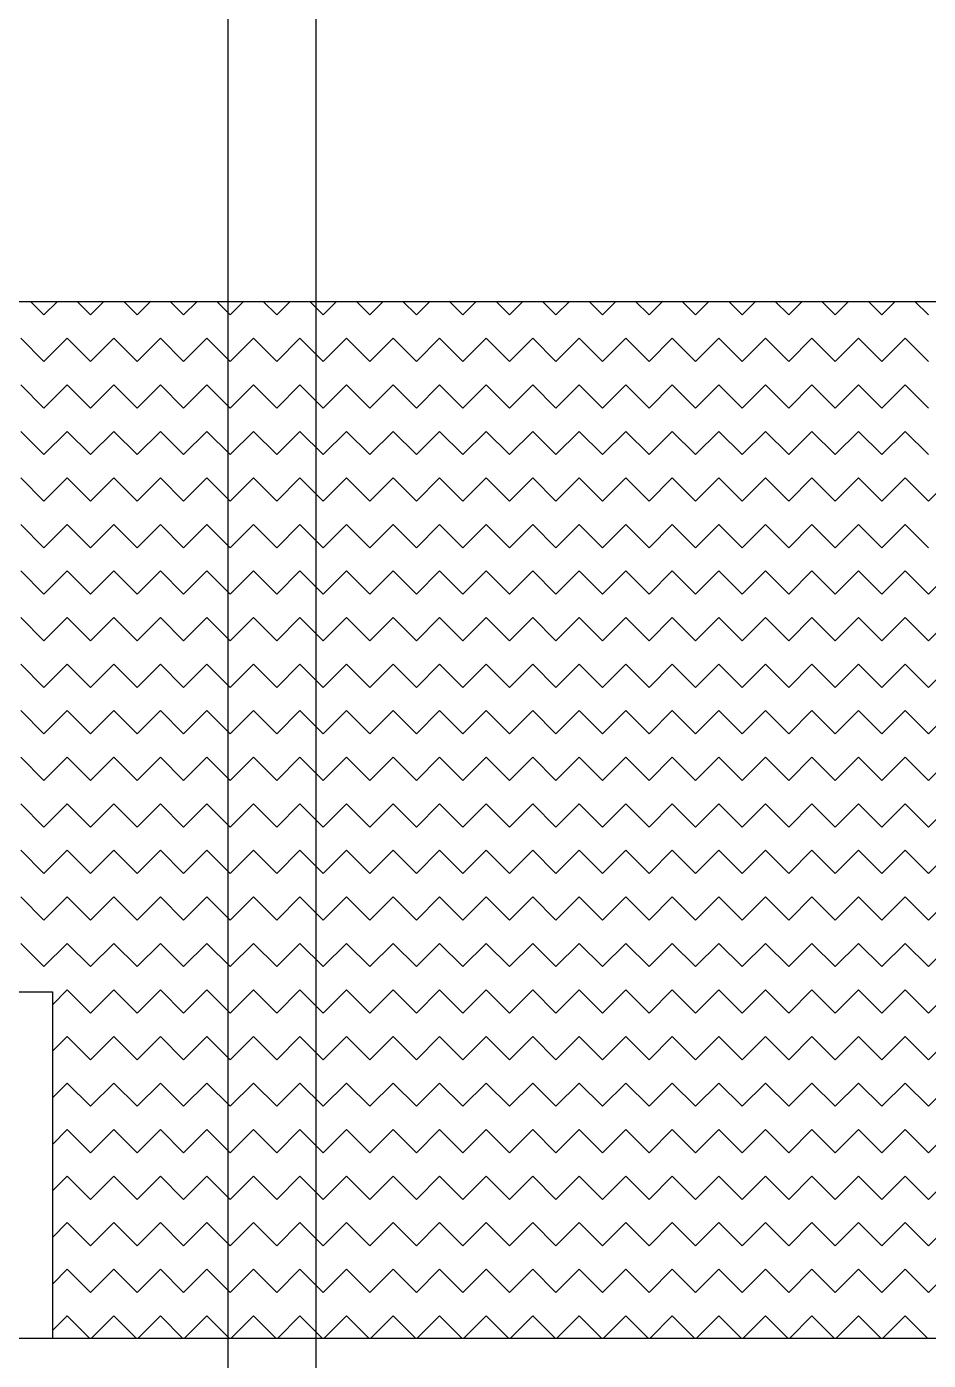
# Model space of a CAD drawing. Extents: x 78 to 306, y -397 to 18.
# Drawn here: x 279.186 to 279.2271, y -396.3756 to -396.3148 of the extents above; entities that cross this region are included whole.
import ezdxf

# ---------------------------------------------------------------- set-up
doc = ezdxf.new("R2010")
doc.units = 0
doc.header["$LTSCALE"] = 0.5
doc.header["$MEASUREMENT"] = 0
doc.linetypes.add('DASHDOT2', pattern=[0.5, 0.25, -0.125, 0, -0.125])
for name, color, linetype in [('AKS', 5, 'DASHDOT2'), ('KAPI', 1, 'CONTINUOUS'), ('KOLON', 4, 'CONTINUOUS'), ('TARAMA', 8, 'CONTINUOUS')]:
    doc.layers.add(name, color=color, linetype=linetype)

msp = doc.modelspace()

# ---------------------------------------------------------------- linework, layer by layer
at = {"layer": 'AKS'}
for p, q in [((279.195144, -396.29556), (279.195144, -396.94956)), ((279.199144, -396.29956), (279.199144, -396.94956))]:
    msp.add_line(p, q, dxfattribs=at)
at = {"layer": 'KAPI', "ltscale": 1.4}
for p, q in [((279.171144, -396.32731), (279.286144, -396.32731)), ((279.157144, -396.358772), (279.187144, -396.358772)), ((279.187144, -396.358772), (279.187144, -396.37456))]:
    msp.add_line(p, q, dxfattribs=at)
at = {"layer": 'KOLON'}
msp.add_line((279.377144, -396.37456), (279.183144, -396.37456), dxfattribs=at)
at = {"layer": 'TARAMA', "ltscale": 1.4}
for p, q in [((279.186759, -396.32792), (279.186148, -396.32731)), ((279.187369, -396.32731), (279.186759, -396.32792)), ((279.18888, -396.32792), (279.18827, -396.32731)), ((279.18949, -396.32731), (279.18888, -396.32792)), ((279.191001, -396.32792), (279.190391, -396.32731)), ((279.191612, -396.32731), (279.191001, -396.32792)), ((279.193122, -396.32792), (279.192512, -396.32731)), ((279.193733, -396.32731), (279.193122, -396.32792)), ((279.195244, -396.32792), (279.194633, -396.32731)), ((279.195854, -396.32731), (279.195244, -396.32792)), ((279.197365, -396.32792), (279.196755, -396.32731)), ((279.197975, -396.32731), (279.197365, -396.32792)), ((279.199486, -396.32792), (279.198876, -396.32731)), ((279.200097, -396.32731), (279.199486, -396.32792)), ((279.201608, -396.32792), (279.200997, -396.32731)), ((279.202218, -396.32731), (279.201608, -396.32792)), ((279.203729, -396.32792), (279.203119, -396.32731)), ((279.204339, -396.32731), (279.203729, -396.32792)), ((279.20585, -396.32792), (279.20524, -396.32731)), ((279.206461, -396.32731), (279.20585, -396.32792)), ((279.207972, -396.32792), (279.207361, -396.32731)), ((279.208582, -396.32731), (279.207972, -396.32792)), ((279.210093, -396.32792), (279.209483, -396.32731)), ((279.210703, -396.32731), (279.210093, -396.32792)), ((279.212214, -396.32792), (279.211604, -396.32731)), ((279.212825, -396.32731), (279.212214, -396.32792)), ((279.214336, -396.32792), (279.213725, -396.32731)), ((279.214946, -396.32731), (279.214336, -396.32792)), ((279.216457, -396.32792), (279.215847, -396.32731)), ((279.217067, -396.32731), (279.216457, -396.32792)), ((279.218578, -396.32792), (279.217968, -396.32731)), ((279.219189, -396.32731), (279.218578, -396.32792)), ((279.2207, -396.32792), (279.220089, -396.32731)), ((279.22131, -396.32731), (279.2207, -396.32792)), ((279.222821, -396.32792), (279.222211, -396.32731)), ((279.223431, -396.32731), (279.222821, -396.32792)), ((279.224942, -396.32792), (279.224332, -396.32731)), ((279.225553, -396.32731), (279.224942, -396.32792)), ((279.227064, -396.32792), (279.226453, -396.32731)), ((279.186759, -396.330042), (279.185698, -396.328981)), ((279.187819, -396.328981), (279.186759, -396.330042)), ((279.18888, -396.330042), (279.187819, -396.328981)), ((279.189941, -396.328981), (279.18888, -396.330042)), ((279.191001, -396.330042), (279.189941, -396.328981)), ((279.192062, -396.328981), (279.191001, -396.330042)), ((279.193122, -396.330042), (279.192062, -396.328981)), ((279.194183, -396.328981), (279.193122, -396.330042)), ((279.195244, -396.330042), (279.194183, -396.328981)), ((279.196304, -396.328981), (279.195244, -396.330042)), ((279.197365, -396.330042), (279.196304, -396.328981)), ((279.198426, -396.328981), (279.197365, -396.330042)), ((279.199486, -396.330042), (279.198426, -396.328981)), ((279.200547, -396.328981), (279.199486, -396.330042)), ((279.201608, -396.330042), (279.200547, -396.328981)), ((279.202668, -396.328981), (279.201608, -396.330042)), ((279.203729, -396.330042), (279.202668, -396.328981)), ((279.20479, -396.328981), (279.203729, -396.330042)), ((279.20585, -396.330042), (279.20479, -396.328981)), ((279.206911, -396.328981), (279.20585, -396.330042)), ((279.207972, -396.330042), (279.206911, -396.328981)), ((279.209032, -396.328981), (279.207972, -396.330042)), ((279.210093, -396.330042), (279.209032, -396.328981)), ((279.211154, -396.328981), (279.210093, -396.330042)), ((279.212214, -396.330042), (279.211154, -396.328981)), ((279.213275, -396.328981), (279.212214, -396.330042)), ((279.214336, -396.330042), (279.213275, -396.328981)), ((279.215396, -396.328981), (279.214336, -396.330042)), ((279.216457, -396.330042), (279.215396, -396.328981)), ((279.217518, -396.328981), (279.216457, -396.330042)), ((279.218578, -396.330042), (279.217518, -396.328981)), ((279.219639, -396.328981), (279.218578, -396.330042)), ((279.2207, -396.330042), (279.219639, -396.328981)), ((279.22176, -396.328981), (279.2207, -396.330042)), ((279.222821, -396.330042), (279.22176, -396.328981)), ((279.223882, -396.328981), (279.222821, -396.330042)), ((279.224942, -396.330042), (279.223882, -396.328981)), ((279.226003, -396.328981), (279.224942, -396.330042)), ((279.227064, -396.330042), (279.226003, -396.328981)), ((279.186759, -396.332163), (279.185698, -396.331102)), ((279.187819, -396.331102), (279.186759, -396.332163)), ((279.18888, -396.332163), (279.187819, -396.331102)), ((279.189941, -396.331102), (279.18888, -396.332163)), ((279.191001, -396.332163), (279.189941, -396.331102)), ((279.192062, -396.331102), (279.191001, -396.332163)), ((279.193122, -396.332163), (279.192062, -396.331102)), ((279.194183, -396.331102), (279.193122, -396.332163)), ((279.195244, -396.332163), (279.194183, -396.331102)), ((279.196304, -396.331102), (279.195244, -396.332163)), ((279.197365, -396.332163), (279.196304, -396.331102)), ((279.198426, -396.331102), (279.197365, -396.332163)), ((279.199486, -396.332163), (279.198426, -396.331102)), ((279.200547, -396.331102), (279.199486, -396.332163)), ((279.201608, -396.332163), (279.200547, -396.331102)), ((279.202668, -396.331102), (279.201608, -396.332163)), ((279.203729, -396.332163), (279.202668, -396.331102)), ((279.20479, -396.331102), (279.203729, -396.332163)), ((279.20585, -396.332163), (279.20479, -396.331102)), ((279.206911, -396.331102), (279.20585, -396.332163)), ((279.207972, -396.332163), (279.206911, -396.331102)), ((279.209032, -396.331102), (279.207972, -396.332163)), ((279.210093, -396.332163), (279.209032, -396.331102)), ((279.211154, -396.331102), (279.210093, -396.332163)), ((279.212214, -396.332163), (279.211154, -396.331102)), ((279.213275, -396.331102), (279.212214, -396.332163)), ((279.214336, -396.332163), (279.213275, -396.331102)), ((279.215396, -396.331102), (279.214336, -396.332163)), ((279.216457, -396.332163), (279.215396, -396.331102)), ((279.217518, -396.331102), (279.216457, -396.332163)), ((279.218578, -396.332163), (279.217518, -396.331102)), ((279.219639, -396.331102), (279.218578, -396.332163)), ((279.2207, -396.332163), (279.219639, -396.331102)), ((279.22176, -396.331102), (279.2207, -396.332163)), ((279.222821, -396.332163), (279.22176, -396.331102)), ((279.223882, -396.331102), (279.222821, -396.332163)), ((279.224942, -396.332163), (279.223882, -396.331102)), ((279.226003, -396.331102), (279.224942, -396.332163)), ((279.227064, -396.332163), (279.226003, -396.331102)), ((279.186759, -396.334284), (279.185698, -396.333224)), ((279.187819, -396.333224), (279.186759, -396.334284)), ((279.18888, -396.334284), (279.187819, -396.333224)), ((279.189941, -396.333224), (279.18888, -396.334284)), ((279.191001, -396.334284), (279.189941, -396.333224)), ((279.192062, -396.333224), (279.191001, -396.334284)), ((279.193122, -396.334284), (279.192062, -396.333224)), ((279.194183, -396.333224), (279.193122, -396.334284)), ((279.195244, -396.334284), (279.194183, -396.333224)), ((279.196304, -396.333224), (279.195244, -396.334284)), ((279.197365, -396.334284), (279.196304, -396.333224)), ((279.198426, -396.333224), (279.197365, -396.334284)), ((279.199486, -396.334284), (279.198426, -396.333224)), ((279.200547, -396.333224), (279.199486, -396.334284)), ((279.201608, -396.334284), (279.200547, -396.333224)), ((279.202668, -396.333224), (279.201608, -396.334284)), ((279.203729, -396.334284), (279.202668, -396.333224)), ((279.20479, -396.333224), (279.203729, -396.334284)), ((279.20585, -396.334284), (279.20479, -396.333224)), ((279.206911, -396.333224), (279.20585, -396.334284)), ((279.207972, -396.334284), (279.206911, -396.333224)), ((279.209032, -396.333224), (279.207972, -396.334284)), ((279.210093, -396.334284), (279.209032, -396.333224)), ((279.211154, -396.333224), (279.210093, -396.334284)), ((279.212214, -396.334284), (279.211154, -396.333224)), ((279.213275, -396.333224), (279.212214, -396.334284)), ((279.214336, -396.334284), (279.213275, -396.333224)), ((279.215396, -396.333224), (279.214336, -396.334284)), ((279.216457, -396.334284), (279.215396, -396.333224)), ((279.217518, -396.333224), (279.216457, -396.334284)), ((279.218578, -396.334284), (279.217518, -396.333224)), ((279.219639, -396.333224), (279.218578, -396.334284)), ((279.2207, -396.334284), (279.219639, -396.333224)), ((279.22176, -396.333224), (279.2207, -396.334284)), ((279.222821, -396.334284), (279.22176, -396.333224)), ((279.223882, -396.333224), (279.222821, -396.334284)), ((279.224942, -396.334284), (279.223882, -396.333224)), ((279.226003, -396.333224), (279.224942, -396.334284)), ((279.227064, -396.334284), (279.226003, -396.333224)), ((279.186759, -396.336405), (279.185698, -396.335345)), ((279.187819, -396.335345), (279.186759, -396.336405)), ((279.18888, -396.336405), (279.187819, -396.335345)), ((279.189941, -396.335345), (279.18888, -396.336405)), ((279.191001, -396.336405), (279.189941, -396.335345)), ((279.192062, -396.335345), (279.191001, -396.336405)), ((279.193122, -396.336405), (279.192062, -396.335345)), ((279.194183, -396.335345), (279.193122, -396.336405)), ((279.195244, -396.336405), (279.194183, -396.335345)), ((279.196304, -396.335345), (279.195244, -396.336405)), ((279.197365, -396.336405), (279.196304, -396.335345)), ((279.198426, -396.335345), (279.197365, -396.336405)), ((279.199486, -396.336405), (279.198426, -396.335345)), ((279.200547, -396.335345), (279.199486, -396.336405)), ((279.201608, -396.336405), (279.200547, -396.335345)), ((279.202668, -396.335345), (279.201608, -396.336405)), ((279.203729, -396.336405), (279.202668, -396.335345)), ((279.20479, -396.335345), (279.203729, -396.336405)), ((279.20585, -396.336405), (279.20479, -396.335345)), ((279.206911, -396.335345), (279.20585, -396.336405)), ((279.207972, -396.336405), (279.206911, -396.335345)), ((279.209032, -396.335345), (279.207972, -396.336405)), ((279.210093, -396.336405), (279.209032, -396.335345)), ((279.211154, -396.335345), (279.210093, -396.336405)), ((279.212214, -396.336405), (279.211154, -396.335345)), ((279.213275, -396.335345), (279.212214, -396.336405)), ((279.214336, -396.336405), (279.213275, -396.335345)), ((279.215396, -396.335345), (279.214336, -396.336405)), ((279.216457, -396.336405), (279.215396, -396.335345)), ((279.217518, -396.335345), (279.216457, -396.336405)), ((279.218578, -396.336405), (279.217518, -396.335345)), ((279.219639, -396.335345), (279.218578, -396.336405)), ((279.2207, -396.336405), (279.219639, -396.335345)), ((279.22176, -396.335345), (279.2207, -396.336405)), ((279.222821, -396.336405), (279.22176, -396.335345)), ((279.223882, -396.335345), (279.222821, -396.336405)), ((279.224942, -396.336405), (279.223882, -396.335345)), ((279.226003, -396.335345), (279.224942, -396.336405)), ((279.227064, -396.336405), (279.226003, -396.335345)), ((279.228124, -396.335345), (279.227064, -396.336405)), ((279.186759, -396.338527), (279.185698, -396.337466)), ((279.187819, -396.337466), (279.186759, -396.338527)), ((279.18888, -396.338527), (279.187819, -396.337466)), ((279.189941, -396.337466), (279.18888, -396.338527)), ((279.191001, -396.338527), (279.189941, -396.337466)), ((279.192062, -396.337466), (279.191001, -396.338527)), ((279.193122, -396.338527), (279.192062, -396.337466)), ((279.194183, -396.337466), (279.193122, -396.338527)), ((279.195244, -396.338527), (279.194183, -396.337466)), ((279.196304, -396.337466), (279.195244, -396.338527)), ((279.197365, -396.338527), (279.196304, -396.337466)), ((279.198426, -396.337466), (279.197365, -396.338527)), ((279.199486, -396.338527), (279.198426, -396.337466)), ((279.200547, -396.337466), (279.199486, -396.338527)), ((279.201608, -396.338527), (279.200547, -396.337466)), ((279.202668, -396.337466), (279.201608, -396.338527)), ((279.203729, -396.338527), (279.202668, -396.337466)), ((279.20479, -396.337466), (279.203729, -396.338527)), ((279.20585, -396.338527), (279.20479, -396.337466)), ((279.206911, -396.337466), (279.20585, -396.338527)), ((279.207972, -396.338527), (279.206911, -396.337466)), ((279.209032, -396.337466), (279.207972, -396.338527)), ((279.210093, -396.338527), (279.209032, -396.337466)), ((279.211154, -396.337466), (279.210093, -396.338527)), ((279.212214, -396.338527), (279.211154, -396.337466)), ((279.213275, -396.337466), (279.212214, -396.338527)), ((279.214336, -396.338527), (279.213275, -396.337466)), ((279.215396, -396.337466), (279.214336, -396.338527)), ((279.216457, -396.338527), (279.215396, -396.337466)), ((279.217518, -396.337466), (279.216457, -396.338527)), ((279.218578, -396.338527), (279.217518, -396.337466)), ((279.219639, -396.337466), (279.218578, -396.338527)), ((279.2207, -396.338527), (279.219639, -396.337466)), ((279.22176, -396.337466), (279.2207, -396.338527)), ((279.222821, -396.338527), (279.22176, -396.337466)), ((279.223882, -396.337466), (279.222821, -396.338527)), ((279.224942, -396.338527), (279.223882, -396.337466)), ((279.226003, -396.337466), (279.224942, -396.338527)), ((279.227064, -396.338527), (279.226003, -396.337466)), ((279.186759, -396.340648), (279.185698, -396.339587)), ((279.187819, -396.339587), (279.186759, -396.340648)), ((279.18888, -396.340648), (279.187819, -396.339587)), ((279.189941, -396.339587), (279.18888, -396.340648)), ((279.191001, -396.340648), (279.189941, -396.339587)), ((279.192062, -396.339587), (279.191001, -396.340648)), ((279.193122, -396.340648), (279.192062, -396.339587)), ((279.194183, -396.339587), (279.193122, -396.340648)), ((279.195244, -396.340648), (279.194183, -396.339587)), ((279.196304, -396.339587), (279.195244, -396.340648)), ((279.197365, -396.340648), (279.196304, -396.339587)), ((279.198426, -396.339587), (279.197365, -396.340648)), ((279.199486, -396.340648), (279.198426, -396.339587)), ((279.200547, -396.339587), (279.199486, -396.340648)), ((279.201608, -396.340648), (279.200547, -396.339587)), ((279.202668, -396.339587), (279.201608, -396.340648)), ((279.203729, -396.340648), (279.202668, -396.339587)), ((279.20479, -396.339587), (279.203729, -396.340648)), ((279.20585, -396.340648), (279.20479, -396.339587)), ((279.206911, -396.339587), (279.20585, -396.340648)), ((279.207972, -396.340648), (279.206911, -396.339587)), ((279.209032, -396.339587), (279.207972, -396.340648)), ((279.210093, -396.340648), (279.209032, -396.339587)), ((279.211154, -396.339587), (279.210093, -396.340648)), ((279.212214, -396.340648), (279.211154, -396.339587)), ((279.213275, -396.339587), (279.212214, -396.340648)), ((279.214336, -396.340648), (279.213275, -396.339587)), ((279.215396, -396.339587), (279.214336, -396.340648)), ((279.216457, -396.340648), (279.215396, -396.339587)), ((279.217518, -396.339587), (279.216457, -396.340648)), ((279.218578, -396.340648), (279.217518, -396.339587)), ((279.219639, -396.339587), (279.218578, -396.340648)), ((279.2207, -396.340648), (279.219639, -396.339587)), ((279.22176, -396.339587), (279.2207, -396.340648)), ((279.222821, -396.340648), (279.22176, -396.339587)), ((279.223882, -396.339587), (279.222821, -396.340648)), ((279.224942, -396.340648), (279.223882, -396.339587)), ((279.226003, -396.339587), (279.224942, -396.340648)), ((279.227064, -396.340648), (279.226003, -396.339587)), ((279.228124, -396.339587), (279.227064, -396.340648)), ((279.186759, -396.342769), (279.185698, -396.341709)), ((279.187819, -396.341709), (279.186759, -396.342769)), ((279.18888, -396.342769), (279.187819, -396.341709)), ((279.189941, -396.341709), (279.18888, -396.342769)), ((279.191001, -396.342769), (279.189941, -396.341709)), ((279.192062, -396.341709), (279.191001, -396.342769)), ((279.193122, -396.342769), (279.192062, -396.341709)), ((279.194183, -396.341709), (279.193122, -396.342769)), ((279.195244, -396.342769), (279.194183, -396.341709)), ((279.196304, -396.341709), (279.195244, -396.342769)), ((279.197365, -396.342769), (279.196304, -396.341709)), ((279.198426, -396.341709), (279.197365, -396.342769)), ((279.199486, -396.342769), (279.198426, -396.341709)), ((279.200547, -396.341709), (279.199486, -396.342769)), ((279.201608, -396.342769), (279.200547, -396.341709)), ((279.202668, -396.341709), (279.201608, -396.342769)), ((279.203729, -396.342769), (279.202668, -396.341709)), ((279.20479, -396.341709), (279.203729, -396.342769)), ((279.20585, -396.342769), (279.20479, -396.341709)), ((279.206911, -396.341709), (279.20585, -396.342769)), ((279.207972, -396.342769), (279.206911, -396.341709)), ((279.209032, -396.341709), (279.207972, -396.342769)), ((279.210093, -396.342769), (279.209032, -396.341709)), ((279.211154, -396.341709), (279.210093, -396.342769)), ((279.212214, -396.342769), (279.211154, -396.341709)), ((279.213275, -396.341709), (279.212214, -396.342769)), ((279.214336, -396.342769), (279.213275, -396.341709)), ((279.215396, -396.341709), (279.214336, -396.342769)), ((279.216457, -396.342769), (279.215396, -396.341709)), ((279.217518, -396.341709), (279.216457, -396.342769)), ((279.218578, -396.342769), (279.217518, -396.341709)), ((279.219639, -396.341709), (279.218578, -396.342769)), ((279.2207, -396.342769), (279.219639, -396.341709)), ((279.22176, -396.341709), (279.2207, -396.342769)), ((279.222821, -396.342769), (279.22176, -396.341709)), ((279.223882, -396.341709), (279.222821, -396.342769)), ((279.224942, -396.342769), (279.223882, -396.341709)), ((279.226003, -396.341709), (279.224942, -396.342769)), ((279.227064, -396.342769), (279.226003, -396.341709)), ((279.228124, -396.341709), (279.227064, -396.342769)), ((279.186759, -396.344891), (279.185698, -396.34383)), ((279.187819, -396.34383), (279.186759, -396.344891)), ((279.18888, -396.344891), (279.187819, -396.34383)), ((279.189941, -396.34383), (279.18888, -396.344891)), ((279.191001, -396.344891), (279.189941, -396.34383)), ((279.192062, -396.34383), (279.191001, -396.344891)), ((279.193122, -396.344891), (279.192062, -396.34383)), ((279.194183, -396.34383), (279.193122, -396.344891)), ((279.195244, -396.344891), (279.194183, -396.34383)), ((279.196304, -396.34383), (279.195244, -396.344891)), ((279.197365, -396.344891), (279.196304, -396.34383)), ((279.198426, -396.34383), (279.197365, -396.344891)), ((279.199486, -396.344891), (279.198426, -396.34383)), ((279.200547, -396.34383), (279.199486, -396.344891)), ((279.201608, -396.344891), (279.200547, -396.34383)), ((279.202668, -396.34383), (279.201608, -396.344891)), ((279.203729, -396.344891), (279.202668, -396.34383)), ((279.20479, -396.34383), (279.203729, -396.344891)), ((279.20585, -396.344891), (279.20479, -396.34383)), ((279.206911, -396.34383), (279.20585, -396.344891)), ((279.207972, -396.344891), (279.206911, -396.34383)), ((279.209032, -396.34383), (279.207972, -396.344891)), ((279.210093, -396.344891), (279.209032, -396.34383)), ((279.211154, -396.34383), (279.210093, -396.344891)), ((279.212214, -396.344891), (279.211154, -396.34383)), ((279.213275, -396.34383), (279.212214, -396.344891)), ((279.214336, -396.344891), (279.213275, -396.34383)), ((279.215396, -396.34383), (279.214336, -396.344891)), ((279.216457, -396.344891), (279.215396, -396.34383)), ((279.217518, -396.34383), (279.216457, -396.344891)), ((279.218578, -396.344891), (279.217518, -396.34383)), ((279.219639, -396.34383), (279.218578, -396.344891)), ((279.2207, -396.344891), (279.219639, -396.34383)), ((279.22176, -396.34383), (279.2207, -396.344891)), ((279.222821, -396.344891), (279.22176, -396.34383)), ((279.223882, -396.34383), (279.222821, -396.344891)), ((279.224942, -396.344891), (279.223882, -396.34383)), ((279.226003, -396.34383), (279.224942, -396.344891)), ((279.227064, -396.344891), (279.226003, -396.34383)), ((279.228124, -396.34383), (279.227064, -396.344891)), ((279.186759, -396.347012), (279.185698, -396.345951)), ((279.187819, -396.345951), (279.186759, -396.347012)), ((279.18888, -396.347012), (279.187819, -396.345951)), ((279.189941, -396.345951), (279.18888, -396.347012)), ((279.191001, -396.347012), (279.189941, -396.345951)), ((279.192062, -396.345951), (279.191001, -396.347012)), ((279.193122, -396.347012), (279.192062, -396.345951)), ((279.194183, -396.345951), (279.193122, -396.347012)), ((279.195244, -396.347012), (279.194183, -396.345951)), ((279.196304, -396.345951), (279.195244, -396.347012)), ((279.197365, -396.347012), (279.196304, -396.345951)), ((279.198426, -396.345951), (279.197365, -396.347012)), ((279.199486, -396.347012), (279.198426, -396.345951)), ((279.200547, -396.345951), (279.199486, -396.347012)), ((279.201608, -396.347012), (279.200547, -396.345951)), ((279.202668, -396.345951), (279.201608, -396.347012)), ((279.203729, -396.347012), (279.202668, -396.345951)), ((279.20479, -396.345951), (279.203729, -396.347012)), ((279.20585, -396.347012), (279.20479, -396.345951)), ((279.206911, -396.345951), (279.20585, -396.347012)), ((279.207972, -396.347012), (279.206911, -396.345951)), ((279.209032, -396.345951), (279.207972, -396.347012)), ((279.210093, -396.347012), (279.209032, -396.345951)), ((279.211154, -396.345951), (279.210093, -396.347012)), ((279.212214, -396.347012), (279.211154, -396.345951)), ((279.213275, -396.345951), (279.212214, -396.347012)), ((279.214336, -396.347012), (279.213275, -396.345951)), ((279.215396, -396.345951), (279.214336, -396.347012)), ((279.216457, -396.347012), (279.215396, -396.345951)), ((279.217518, -396.345951), (279.216457, -396.347012)), ((279.218578, -396.347012), (279.217518, -396.345951)), ((279.219639, -396.345951), (279.218578, -396.347012)), ((279.2207, -396.347012), (279.219639, -396.345951)), ((279.22176, -396.345951), (279.2207, -396.347012)), ((279.222821, -396.347012), (279.22176, -396.345951)), ((279.223882, -396.345951), (279.222821, -396.347012)), ((279.224942, -396.347012), (279.223882, -396.345951)), ((279.226003, -396.345951), (279.224942, -396.347012)), ((279.227064, -396.347012), (279.226003, -396.345951)), ((279.228124, -396.345951), (279.227064, -396.347012)), ((279.186759, -396.349133), (279.185698, -396.348073)), ((279.187819, -396.348073), (279.186759, -396.349133)), ((279.18888, -396.349133), (279.187819, -396.348073)), ((279.189941, -396.348073), (279.18888, -396.349133)), ((279.191001, -396.349133), (279.189941, -396.348073)), ((279.192062, -396.348073), (279.191001, -396.349133)), ((279.193122, -396.349133), (279.192062, -396.348073)), ((279.194183, -396.348073), (279.193122, -396.349133)), ((279.195244, -396.349133), (279.194183, -396.348073)), ((279.196304, -396.348073), (279.195244, -396.349133)), ((279.197365, -396.349133), (279.196304, -396.348073)), ((279.198426, -396.348073), (279.197365, -396.349133)), ((279.199486, -396.349133), (279.198426, -396.348073)), ((279.200547, -396.348073), (279.199486, -396.349133)), ((279.201608, -396.349133), (279.200547, -396.348073)), ((279.202668, -396.348073), (279.201608, -396.349133)), ((279.203729, -396.349133), (279.202668, -396.348073)), ((279.20479, -396.348073), (279.203729, -396.349133)), ((279.20585, -396.349133), (279.20479, -396.348073)), ((279.206911, -396.348073), (279.20585, -396.349133)), ((279.207972, -396.349133), (279.206911, -396.348073)), ((279.209032, -396.348073), (279.207972, -396.349133)), ((279.210093, -396.349133), (279.209032, -396.348073)), ((279.211154, -396.348073), (279.210093, -396.349133)), ((279.212214, -396.349133), (279.211154, -396.348073)), ((279.213275, -396.348073), (279.212214, -396.349133)), ((279.214336, -396.349133), (279.213275, -396.348073)), ((279.215396, -396.348073), (279.214336, -396.349133)), ((279.216457, -396.349133), (279.215396, -396.348073)), ((279.217518, -396.348073), (279.216457, -396.349133)), ((279.218578, -396.349133), (279.217518, -396.348073)), ((279.219639, -396.348073), (279.218578, -396.349133)), ((279.2207, -396.349133), (279.219639, -396.348073)), ((279.22176, -396.348073), (279.2207, -396.349133)), ((279.222821, -396.349133), (279.22176, -396.348073)), ((279.223882, -396.348073), (279.222821, -396.349133)), ((279.224942, -396.349133), (279.223882, -396.348073)), ((279.226003, -396.348073), (279.224942, -396.349133)), ((279.227064, -396.349133), (279.226003, -396.348073)), ((279.228124, -396.348073), (279.227064, -396.349133)), ((279.186759, -396.351255), (279.185698, -396.350194)), ((279.187819, -396.350194), (279.186759, -396.351255)), ((279.18888, -396.351255), (279.187819, -396.350194)), ((279.189941, -396.350194), (279.18888, -396.351255)), ((279.191001, -396.351255), (279.189941, -396.350194)), ((279.192062, -396.350194), (279.191001, -396.351255)), ((279.193122, -396.351255), (279.192062, -396.350194)), ((279.194183, -396.350194), (279.193122, -396.351255)), ((279.195244, -396.351255), (279.194183, -396.350194)), ((279.196304, -396.350194), (279.195244, -396.351255)), ((279.197365, -396.351255), (279.196304, -396.350194)), ((279.198426, -396.350194), (279.197365, -396.351255)), ((279.199486, -396.351255), (279.198426, -396.350194)), ((279.200547, -396.350194), (279.199486, -396.351255)), ((279.201608, -396.351255), (279.200547, -396.350194)), ((279.202668, -396.350194), (279.201608, -396.351255)), ((279.203729, -396.351255), (279.202668, -396.350194)), ((279.20479, -396.350194), (279.203729, -396.351255)), ((279.20585, -396.351255), (279.20479, -396.350194)), ((279.206911, -396.350194), (279.20585, -396.351255)), ((279.207972, -396.351255), (279.206911, -396.350194)), ((279.209032, -396.350194), (279.207972, -396.351255)), ((279.210093, -396.351255), (279.209032, -396.350194)), ((279.211154, -396.350194), (279.210093, -396.351255)), ((279.212214, -396.351255), (279.211154, -396.350194)), ((279.213275, -396.350194), (279.212214, -396.351255)), ((279.214336, -396.351255), (279.213275, -396.350194)), ((279.215396, -396.350194), (279.214336, -396.351255)), ((279.216457, -396.351255), (279.215396, -396.350194)), ((279.217518, -396.350194), (279.216457, -396.351255)), ((279.218578, -396.351255), (279.217518, -396.350194)), ((279.219639, -396.350194), (279.218578, -396.351255)), ((279.2207, -396.351255), (279.219639, -396.350194)), ((279.22176, -396.350194), (279.2207, -396.351255)), ((279.222821, -396.351255), (279.22176, -396.350194)), ((279.223882, -396.350194), (279.222821, -396.351255)), ((279.224942, -396.351255), (279.223882, -396.350194)), ((279.226003, -396.350194), (279.224942, -396.351255)), ((279.227064, -396.351255), (279.226003, -396.350194)), ((279.228124, -396.350194), (279.227064, -396.351255)), ((279.186759, -396.353376), (279.185698, -396.352315)), ((279.187819, -396.352315), (279.186759, -396.353376)), ((279.18888, -396.353376), (279.187819, -396.352315)), ((279.189941, -396.352315), (279.18888, -396.353376)), ((279.191001, -396.353376), (279.189941, -396.352315)), ((279.192062, -396.352315), (279.191001, -396.353376)), ((279.193122, -396.353376), (279.192062, -396.352315)), ((279.194183, -396.352315), (279.193122, -396.353376)), ((279.195244, -396.353376), (279.194183, -396.352315)), ((279.196304, -396.352315), (279.195244, -396.353376)), ((279.197365, -396.353376), (279.196304, -396.352315)), ((279.198426, -396.352315), (279.197365, -396.353376)), ((279.199486, -396.353376), (279.198426, -396.352315)), ((279.200547, -396.352315), (279.199486, -396.353376)), ((279.201608, -396.353376), (279.200547, -396.352315)), ((279.202668, -396.352315), (279.201608, -396.353376)), ((279.203729, -396.353376), (279.202668, -396.352315)), ((279.20479, -396.352315), (279.203729, -396.353376)), ((279.20585, -396.353376), (279.20479, -396.352315)), ((279.206911, -396.352315), (279.20585, -396.353376)), ((279.207972, -396.353376), (279.206911, -396.352315)), ((279.209032, -396.352315), (279.207972, -396.353376)), ((279.210093, -396.353376), (279.209032, -396.352315)), ((279.211154, -396.352315), (279.210093, -396.353376)), ((279.212214, -396.353376), (279.211154, -396.352315)), ((279.213275, -396.352315), (279.212214, -396.353376)), ((279.214336, -396.353376), (279.213275, -396.352315)), ((279.215396, -396.352315), (279.214336, -396.353376)), ((279.216457, -396.353376), (279.215396, -396.352315)), ((279.217518, -396.352315), (279.216457, -396.353376)), ((279.218578, -396.353376), (279.217518, -396.352315)), ((279.219639, -396.352315), (279.218578, -396.353376)), ((279.2207, -396.353376), (279.219639, -396.352315)), ((279.22176, -396.352315), (279.2207, -396.353376)), ((279.222821, -396.353376), (279.22176, -396.352315)), ((279.223882, -396.352315), (279.222821, -396.353376)), ((279.224942, -396.353376), (279.223882, -396.352315)), ((279.226003, -396.352315), (279.224942, -396.353376)), ((279.227064, -396.353376), (279.226003, -396.352315)), ((279.228124, -396.352315), (279.227064, -396.353376)), ((279.186759, -396.355497), (279.185698, -396.354437)), ((279.187819, -396.354437), (279.186759, -396.355497)), ((279.18888, -396.355497), (279.187819, -396.354437)), ((279.189941, -396.354437), (279.18888, -396.355497)), ((279.191001, -396.355497), (279.189941, -396.354437)), ((279.192062, -396.354437), (279.191001, -396.355497)), ((279.193122, -396.355497), (279.192062, -396.354437)), ((279.194183, -396.354437), (279.193122, -396.355497)), ((279.195244, -396.355497), (279.194183, -396.354437)), ((279.196304, -396.354437), (279.195244, -396.355497)), ((279.197365, -396.355497), (279.196304, -396.354437)), ((279.198426, -396.354437), (279.197365, -396.355497)), ((279.199486, -396.355497), (279.198426, -396.354437)), ((279.200547, -396.354437), (279.199486, -396.355497)), ((279.201608, -396.355497), (279.200547, -396.354437)), ((279.202668, -396.354437), (279.201608, -396.355497)), ((279.203729, -396.355497), (279.202668, -396.354437)), ((279.20479, -396.354437), (279.203729, -396.355497)), ((279.20585, -396.355497), (279.20479, -396.354437)), ((279.206911, -396.354437), (279.20585, -396.355497)), ((279.207972, -396.355497), (279.206911, -396.354437)), ((279.209032, -396.354437), (279.207972, -396.355497)), ((279.210093, -396.355497), (279.209032, -396.354437)), ((279.211154, -396.354437), (279.210093, -396.355497)), ((279.212214, -396.355497), (279.211154, -396.354437)), ((279.213275, -396.354437), (279.212214, -396.355497)), ((279.214336, -396.355497), (279.213275, -396.354437)), ((279.215396, -396.354437), (279.214336, -396.355497)), ((279.216457, -396.355497), (279.215396, -396.354437)), ((279.217518, -396.354437), (279.216457, -396.355497)), ((279.218578, -396.355497), (279.217518, -396.354437)), ((279.219639, -396.354437), (279.218578, -396.355497)), ((279.2207, -396.355497), (279.219639, -396.354437)), ((279.22176, -396.354437), (279.2207, -396.355497)), ((279.222821, -396.355497), (279.22176, -396.354437)), ((279.223882, -396.354437), (279.222821, -396.355497)), ((279.224942, -396.355497), (279.223882, -396.354437)), ((279.226003, -396.354437), (279.224942, -396.355497)), ((279.227064, -396.355497), (279.226003, -396.354437)), ((279.228124, -396.354437), (279.227064, -396.355497)), ((279.186759, -396.357619), (279.185698, -396.356558)), ((279.187819, -396.356558), (279.186759, -396.357619)), ((279.18888, -396.357619), (279.187819, -396.356558)), ((279.189941, -396.356558), (279.18888, -396.357619)), ((279.191001, -396.357619), (279.189941, -396.356558)), ((279.192062, -396.356558), (279.191001, -396.357619)), ((279.193122, -396.357619), (279.192062, -396.356558)), ((279.194183, -396.356558), (279.193122, -396.357619)), ((279.195244, -396.357619), (279.194183, -396.356558)), ((279.196304, -396.356558), (279.195244, -396.357619)), ((279.197365, -396.357619), (279.196304, -396.356558)), ((279.198426, -396.356558), (279.197365, -396.357619)), ((279.199486, -396.357619), (279.198426, -396.356558)), ((279.200547, -396.356558), (279.199486, -396.357619)), ((279.201608, -396.357619), (279.200547, -396.356558)), ((279.202668, -396.356558), (279.201608, -396.357619)), ((279.203729, -396.357619), (279.202668, -396.356558)), ((279.20479, -396.356558), (279.203729, -396.357619)), ((279.20585, -396.357619), (279.20479, -396.356558)), ((279.206911, -396.356558), (279.20585, -396.357619)), ((279.207972, -396.357619), (279.206911, -396.356558)), ((279.209032, -396.356558), (279.207972, -396.357619)), ((279.210093, -396.357619), (279.209032, -396.356558)), ((279.211154, -396.356558), (279.210093, -396.357619)), ((279.212214, -396.357619), (279.211154, -396.356558)), ((279.213275, -396.356558), (279.212214, -396.357619)), ((279.214336, -396.357619), (279.213275, -396.356558)), ((279.215396, -396.356558), (279.214336, -396.357619)), ((279.216457, -396.357619), (279.215396, -396.356558)), ((279.217518, -396.356558), (279.216457, -396.357619)), ((279.218578, -396.357619), (279.217518, -396.356558)), ((279.219639, -396.356558), (279.218578, -396.357619)), ((279.2207, -396.357619), (279.219639, -396.356558)), ((279.22176, -396.356558), (279.2207, -396.357619)), ((279.222821, -396.357619), (279.22176, -396.356558)), ((279.223882, -396.356558), (279.222821, -396.357619)), ((279.224942, -396.357619), (279.223882, -396.356558)), ((279.226003, -396.356558), (279.224942, -396.357619)), ((279.227064, -396.357619), (279.226003, -396.356558)), ((279.228124, -396.356558), (279.227064, -396.357619)), ((279.187819, -396.358679), (279.187144, -396.359355)), ((279.18888, -396.35974), (279.187819, -396.358679)), ((279.189941, -396.358679), (279.18888, -396.35974)), ((279.191001, -396.35974), (279.189941, -396.358679)), ((279.192062, -396.358679), (279.191001, -396.35974)), ((279.193122, -396.35974), (279.192062, -396.358679)), ((279.194183, -396.358679), (279.193122, -396.35974)), ((279.195244, -396.35974), (279.194183, -396.358679)), ((279.196304, -396.358679), (279.195244, -396.35974)), ((279.197365, -396.35974), (279.196304, -396.358679)), ((279.198426, -396.358679), (279.197365, -396.35974)), ((279.199486, -396.35974), (279.198426, -396.358679)), ((279.200547, -396.358679), (279.199486, -396.35974)), ((279.201608, -396.35974), (279.200547, -396.358679)), ((279.202668, -396.358679), (279.201608, -396.35974)), ((279.203729, -396.35974), (279.202668, -396.358679)), ((279.20479, -396.358679), (279.203729, -396.35974)), ((279.20585, -396.35974), (279.20479, -396.358679)), ((279.206911, -396.358679), (279.20585, -396.35974)), ((279.207972, -396.35974), (279.206911, -396.358679)), ((279.209032, -396.358679), (279.207972, -396.35974)), ((279.210093, -396.35974), (279.209032, -396.358679)), ((279.211154, -396.358679), (279.210093, -396.35974)), ((279.212214, -396.35974), (279.211154, -396.358679)), ((279.213275, -396.358679), (279.212214, -396.35974)), ((279.214336, -396.35974), (279.213275, -396.358679)), ((279.215396, -396.358679), (279.214336, -396.35974)), ((279.216457, -396.35974), (279.215396, -396.358679)), ((279.217518, -396.358679), (279.216457, -396.35974)), ((279.218578, -396.35974), (279.217518, -396.358679)), ((279.219639, -396.358679), (279.218578, -396.35974)), ((279.2207, -396.35974), (279.219639, -396.358679)), ((279.22176, -396.358679), (279.2207, -396.35974)), ((279.222821, -396.35974), (279.22176, -396.358679)), ((279.223882, -396.358679), (279.222821, -396.35974)), ((279.224942, -396.35974), (279.223882, -396.358679)), ((279.226003, -396.358679), (279.224942, -396.35974)), ((279.227064, -396.35974), (279.226003, -396.358679)), ((279.228124, -396.358679), (279.227064, -396.35974)), ((279.187819, -396.360801), (279.187144, -396.361476)), ((279.18888, -396.361861), (279.187819, -396.360801)), ((279.189941, -396.360801), (279.18888, -396.361861)), ((279.191001, -396.361861), (279.189941, -396.360801)), ((279.192062, -396.360801), (279.191001, -396.361861)), ((279.193122, -396.361861), (279.192062, -396.360801)), ((279.194183, -396.360801), (279.193122, -396.361861)), ((279.195244, -396.361861), (279.194183, -396.360801)), ((279.196304, -396.360801), (279.195244, -396.361861)), ((279.197365, -396.361861), (279.196304, -396.360801)), ((279.198426, -396.360801), (279.197365, -396.361861)), ((279.199486, -396.361861), (279.198426, -396.360801)), ((279.200547, -396.360801), (279.199486, -396.361861)), ((279.201608, -396.361861), (279.200547, -396.360801)), ((279.202668, -396.360801), (279.201608, -396.361861)), ((279.203729, -396.361861), (279.202668, -396.360801)), ((279.20479, -396.360801), (279.203729, -396.361861)), ((279.20585, -396.361861), (279.20479, -396.360801)), ((279.206911, -396.360801), (279.20585, -396.361861)), ((279.207972, -396.361861), (279.206911, -396.360801)), ((279.209032, -396.360801), (279.207972, -396.361861)), ((279.210093, -396.361861), (279.209032, -396.360801)), ((279.211154, -396.360801), (279.210093, -396.361861)), ((279.212214, -396.361861), (279.211154, -396.360801)), ((279.213275, -396.360801), (279.212214, -396.361861)), ((279.214336, -396.361861), (279.213275, -396.360801)), ((279.215396, -396.360801), (279.214336, -396.361861)), ((279.216457, -396.361861), (279.215396, -396.360801)), ((279.217518, -396.360801), (279.216457, -396.361861)), ((279.218578, -396.361861), (279.217518, -396.360801)), ((279.219639, -396.360801), (279.218578, -396.361861)), ((279.2207, -396.361861), (279.219639, -396.360801)), ((279.22176, -396.360801), (279.2207, -396.361861)), ((279.222821, -396.361861), (279.22176, -396.360801)), ((279.223882, -396.360801), (279.222821, -396.361861)), ((279.224942, -396.361861), (279.223882, -396.360801)), ((279.226003, -396.360801), (279.224942, -396.361861)), ((279.227064, -396.361861), (279.226003, -396.360801)), ((279.228124, -396.360801), (279.227064, -396.361861)), ((279.187819, -396.362922), (279.187144, -396.363597)), ((279.18888, -396.363983), (279.187819, -396.362922)), ((279.189941, -396.362922), (279.18888, -396.363983)), ((279.191001, -396.363983), (279.189941, -396.362922)), ((279.192062, -396.362922), (279.191001, -396.363983)), ((279.193122, -396.363983), (279.192062, -396.362922)), ((279.194183, -396.362922), (279.193122, -396.363983)), ((279.195244, -396.363983), (279.194183, -396.362922)), ((279.196304, -396.362922), (279.195244, -396.363983)), ((279.197365, -396.363983), (279.196304, -396.362922)), ((279.198426, -396.362922), (279.197365, -396.363983)), ((279.199486, -396.363983), (279.198426, -396.362922)), ((279.200547, -396.362922), (279.199486, -396.363983)), ((279.201608, -396.363983), (279.200547, -396.362922)), ((279.202668, -396.362922), (279.201608, -396.363983)), ((279.203729, -396.363983), (279.202668, -396.362922)), ((279.20479, -396.362922), (279.203729, -396.363983)), ((279.20585, -396.363983), (279.20479, -396.362922)), ((279.206911, -396.362922), (279.20585, -396.363983)), ((279.207972, -396.363983), (279.206911, -396.362922)), ((279.209032, -396.362922), (279.207972, -396.363983)), ((279.210093, -396.363983), (279.209032, -396.362922)), ((279.211154, -396.362922), (279.210093, -396.363983)), ((279.212214, -396.363983), (279.211154, -396.362922)), ((279.213275, -396.362922), (279.212214, -396.363983)), ((279.214336, -396.363983), (279.213275, -396.362922)), ((279.215396, -396.362922), (279.214336, -396.363983)), ((279.216457, -396.363983), (279.215396, -396.362922)), ((279.217518, -396.362922), (279.216457, -396.363983)), ((279.218578, -396.363983), (279.217518, -396.362922)), ((279.219639, -396.362922), (279.218578, -396.363983)), ((279.2207, -396.363983), (279.219639, -396.362922)), ((279.22176, -396.362922), (279.2207, -396.363983)), ((279.222821, -396.363983), (279.22176, -396.362922)), ((279.223882, -396.362922), (279.222821, -396.363983)), ((279.224942, -396.363983), (279.223882, -396.362922)), ((279.226003, -396.362922), (279.224942, -396.363983)), ((279.227064, -396.363983), (279.226003, -396.362922)), ((279.228124, -396.362922), (279.227064, -396.363983)), ((279.187819, -396.365043), (279.187144, -396.365719)), ((279.18888, -396.366104), (279.187819, -396.365043)), ((279.189941, -396.365043), (279.18888, -396.366104)), ((279.191001, -396.366104), (279.189941, -396.365043)), ((279.192062, -396.365043), (279.191001, -396.366104)), ((279.193122, -396.366104), (279.192062, -396.365043)), ((279.194183, -396.365043), (279.193122, -396.366104)), ((279.195244, -396.366104), (279.194183, -396.365043)), ((279.196304, -396.365043), (279.195244, -396.366104)), ((279.197365, -396.366104), (279.196304, -396.365043)), ((279.198426, -396.365043), (279.197365, -396.366104)), ((279.199486, -396.366104), (279.198426, -396.365043)), ((279.200547, -396.365043), (279.199486, -396.366104)), ((279.201608, -396.366104), (279.200547, -396.365043)), ((279.202668, -396.365043), (279.201608, -396.366104)), ((279.203729, -396.366104), (279.202668, -396.365043)), ((279.20479, -396.365043), (279.203729, -396.366104)), ((279.20585, -396.366104), (279.20479, -396.365043)), ((279.206911, -396.365043), (279.20585, -396.366104)), ((279.207972, -396.366104), (279.206911, -396.365043)), ((279.209032, -396.365043), (279.207972, -396.366104)), ((279.210093, -396.366104), (279.209032, -396.365043)), ((279.211154, -396.365043), (279.210093, -396.366104)), ((279.212214, -396.366104), (279.211154, -396.365043)), ((279.213275, -396.365043), (279.212214, -396.366104)), ((279.214336, -396.366104), (279.213275, -396.365043)), ((279.215396, -396.365043), (279.214336, -396.366104)), ((279.216457, -396.366104), (279.215396, -396.365043)), ((279.217518, -396.365043), (279.216457, -396.366104)), ((279.218578, -396.366104), (279.217518, -396.365043)), ((279.219639, -396.365043), (279.218578, -396.366104)), ((279.2207, -396.366104), (279.219639, -396.365043)), ((279.22176, -396.365043), (279.2207, -396.366104)), ((279.222821, -396.366104), (279.22176, -396.365043)), ((279.223882, -396.365043), (279.222821, -396.366104)), ((279.224942, -396.366104), (279.223882, -396.365043)), ((279.226003, -396.365043), (279.224942, -396.366104)), ((279.227064, -396.366104), (279.226003, -396.365043)), ((279.228124, -396.365043), (279.227064, -396.366104)), ((279.187819, -396.367165), (279.187144, -396.36784)), ((279.18888, -396.368225), (279.187819, -396.367165)), ((279.189941, -396.367165), (279.18888, -396.368225)), ((279.191001, -396.368225), (279.189941, -396.367165)), ((279.192062, -396.367165), (279.191001, -396.368225)), ((279.193122, -396.368225), (279.192062, -396.367165)), ((279.194183, -396.367165), (279.193122, -396.368225)), ((279.195244, -396.368225), (279.194183, -396.367165)), ((279.196304, -396.367165), (279.195244, -396.368225)), ((279.197365, -396.368225), (279.196304, -396.367165)), ((279.198426, -396.367165), (279.197365, -396.368225)), ((279.199486, -396.368225), (279.198426, -396.367165)), ((279.200547, -396.367165), (279.199486, -396.368225)), ((279.201608, -396.368225), (279.200547, -396.367165)), ((279.202668, -396.367165), (279.201608, -396.368225)), ((279.203729, -396.368225), (279.202668, -396.367165)), ((279.20479, -396.367165), (279.203729, -396.368225)), ((279.20585, -396.368225), (279.20479, -396.367165)), ((279.206911, -396.367165), (279.20585, -396.368225)), ((279.207972, -396.368225), (279.206911, -396.367165)), ((279.209032, -396.367165), (279.207972, -396.368225)), ((279.210093, -396.368225), (279.209032, -396.367165)), ((279.211154, -396.367165), (279.210093, -396.368225)), ((279.212214, -396.368225), (279.211154, -396.367165)), ((279.213275, -396.367165), (279.212214, -396.368225)), ((279.214336, -396.368225), (279.213275, -396.367165)), ((279.215396, -396.367165), (279.214336, -396.368225)), ((279.216457, -396.368225), (279.215396, -396.367165)), ((279.217518, -396.367165), (279.216457, -396.368225)), ((279.218578, -396.368225), (279.217518, -396.367165)), ((279.219639, -396.367165), (279.218578, -396.368225)), ((279.2207, -396.368225), (279.219639, -396.367165)), ((279.22176, -396.367165), (279.2207, -396.368225)), ((279.222821, -396.368225), (279.22176, -396.367165)), ((279.223882, -396.367165), (279.222821, -396.368225)), ((279.224942, -396.368225), (279.223882, -396.367165)), ((279.226003, -396.367165), (279.224942, -396.368225)), ((279.227064, -396.368225), (279.226003, -396.367165)), ((279.228124, -396.367165), (279.227064, -396.368225)), ((279.187819, -396.369286), (279.187144, -396.369961)), ((279.18888, -396.370347), (279.187819, -396.369286)), ((279.189941, -396.369286), (279.18888, -396.370347)), ((279.191001, -396.370347), (279.189941, -396.369286)), ((279.192062, -396.369286), (279.191001, -396.370347)), ((279.193122, -396.370347), (279.192062, -396.369286)), ((279.194183, -396.369286), (279.193122, -396.370347)), ((279.195244, -396.370347), (279.194183, -396.369286)), ((279.196304, -396.369286), (279.195244, -396.370347)), ((279.197365, -396.370347), (279.196304, -396.369286)), ((279.198426, -396.369286), (279.197365, -396.370347)), ((279.199486, -396.370347), (279.198426, -396.369286)), ((279.200547, -396.369286), (279.199486, -396.370347)), ((279.201608, -396.370347), (279.200547, -396.369286)), ((279.202668, -396.369286), (279.201608, -396.370347)), ((279.203729, -396.370347), (279.202668, -396.369286)), ((279.20479, -396.369286), (279.203729, -396.370347)), ((279.20585, -396.370347), (279.20479, -396.369286)), ((279.206911, -396.369286), (279.20585, -396.370347)), ((279.207972, -396.370347), (279.206911, -396.369286)), ((279.209032, -396.369286), (279.207972, -396.370347)), ((279.210093, -396.370347), (279.209032, -396.369286)), ((279.211154, -396.369286), (279.210093, -396.370347)), ((279.212214, -396.370347), (279.211154, -396.369286)), ((279.213275, -396.369286), (279.212214, -396.370347)), ((279.214336, -396.370347), (279.213275, -396.369286)), ((279.215396, -396.369286), (279.214336, -396.370347)), ((279.216457, -396.370347), (279.215396, -396.369286)), ((279.217518, -396.369286), (279.216457, -396.370347)), ((279.218578, -396.370347), (279.217518, -396.369286)), ((279.219639, -396.369286), (279.218578, -396.370347)), ((279.2207, -396.370347), (279.219639, -396.369286)), ((279.22176, -396.369286), (279.2207, -396.370347)), ((279.222821, -396.370347), (279.22176, -396.369286)), ((279.223882, -396.369286), (279.222821, -396.370347)), ((279.224942, -396.370347), (279.223882, -396.369286)), ((279.226003, -396.369286), (279.224942, -396.370347)), ((279.227064, -396.370347), (279.226003, -396.369286)), ((279.228124, -396.369286), (279.227064, -396.370347)), ((279.187819, -396.371407), (279.187144, -396.372083)), ((279.18888, -396.372468), (279.187819, -396.371407)), ((279.189941, -396.371407), (279.18888, -396.372468)), ((279.191001, -396.372468), (279.189941, -396.371407)), ((279.192062, -396.371407), (279.191001, -396.372468)), ((279.193122, -396.372468), (279.192062, -396.371407)), ((279.194183, -396.371407), (279.193122, -396.372468)), ((279.195244, -396.372468), (279.194183, -396.371407)), ((279.196304, -396.371407), (279.195244, -396.372468)), ((279.197365, -396.372468), (279.196304, -396.371407)), ((279.198426, -396.371407), (279.197365, -396.372468)), ((279.199486, -396.372468), (279.198426, -396.371407)), ((279.200547, -396.371407), (279.199486, -396.372468)), ((279.201608, -396.372468), (279.200547, -396.371407)), ((279.202668, -396.371407), (279.201608, -396.372468)), ((279.203729, -396.372468), (279.202668, -396.371407)), ((279.20479, -396.371407), (279.203729, -396.372468)), ((279.20585, -396.372468), (279.20479, -396.371407)), ((279.206911, -396.371407), (279.20585, -396.372468)), ((279.207972, -396.372468), (279.206911, -396.371407)), ((279.209032, -396.371407), (279.207972, -396.372468)), ((279.210093, -396.372468), (279.209032, -396.371407)), ((279.211154, -396.371407), (279.210093, -396.372468)), ((279.212214, -396.372468), (279.211154, -396.371407)), ((279.213275, -396.371407), (279.212214, -396.372468)), ((279.214336, -396.372468), (279.213275, -396.371407)), ((279.215396, -396.371407), (279.214336, -396.372468)), ((279.216457, -396.372468), (279.215396, -396.371407)), ((279.217518, -396.371407), (279.216457, -396.372468)), ((279.218578, -396.372468), (279.217518, -396.371407)), ((279.219639, -396.371407), (279.218578, -396.372468)), ((279.2207, -396.372468), (279.219639, -396.371407)), ((279.22176, -396.371407), (279.2207, -396.372468)), ((279.222821, -396.372468), (279.22176, -396.371407)), ((279.223882, -396.371407), (279.222821, -396.372468)), ((279.224942, -396.372468), (279.223882, -396.371407)), ((279.226003, -396.371407), (279.224942, -396.372468)), ((279.227064, -396.372468), (279.226003, -396.371407)), ((279.228124, -396.371407), (279.227064, -396.372468)), ((279.187819, -396.373529), (279.187144, -396.374204)), ((279.18885, -396.37456), (279.187819, -396.373529)), ((279.189941, -396.373529), (279.188909, -396.37456)), ((279.190972, -396.37456), (279.189941, -396.373529)), ((279.192062, -396.373529), (279.191031, -396.37456)), ((279.193093, -396.37456), (279.192062, -396.373529)), ((279.194183, -396.373529), (279.193152, -396.37456)), ((279.195214, -396.37456), (279.194183, -396.373529)), ((279.196304, -396.373529), (279.195273, -396.37456)), ((279.197336, -396.37456), (279.196304, -396.373529)), ((279.198426, -396.373529), (279.197395, -396.37456)), ((279.199457, -396.37456), (279.198426, -396.373529)), ((279.200547, -396.373529), (279.199516, -396.37456)), ((279.201578, -396.37456), (279.200547, -396.373529)), ((279.202668, -396.373529), (279.201637, -396.37456)), ((279.2037, -396.37456), (279.202668, -396.373529)), ((279.20479, -396.373529), (279.203758, -396.37456)), ((279.205821, -396.37456), (279.20479, -396.373529)), ((279.206911, -396.373529), (279.20588, -396.37456)), ((279.207942, -396.37456), (279.206911, -396.373529)), ((279.209032, -396.373529), (279.208001, -396.37456)), ((279.210064, -396.37456), (279.209032, -396.373529)), ((279.211154, -396.373529), (279.210122, -396.37456)), ((279.212185, -396.37456), (279.211154, -396.373529)), ((279.213275, -396.373529), (279.212244, -396.37456)), ((279.214306, -396.37456), (279.213275, -396.373529)), ((279.215396, -396.373529), (279.214365, -396.37456)), ((279.216428, -396.37456), (279.215396, -396.373529)), ((279.217518, -396.373529), (279.216486, -396.37456)), ((279.218549, -396.37456), (279.217518, -396.373529)), ((279.219639, -396.373529), (279.218608, -396.37456)), ((279.22067, -396.37456), (279.219639, -396.373529)), ((279.22176, -396.373529), (279.220729, -396.37456)), ((279.222792, -396.37456), (279.22176, -396.373529)), ((279.223882, -396.373529), (279.22285, -396.37456)), ((279.224913, -396.37456), (279.223882, -396.373529)), ((279.226003, -396.373529), (279.224972, -396.37456)), ((279.227034, -396.37456), (279.226003, -396.373529))]:
    msp.add_line(p, q, dxfattribs=at)

doc.saveas('drawing.dxf')
